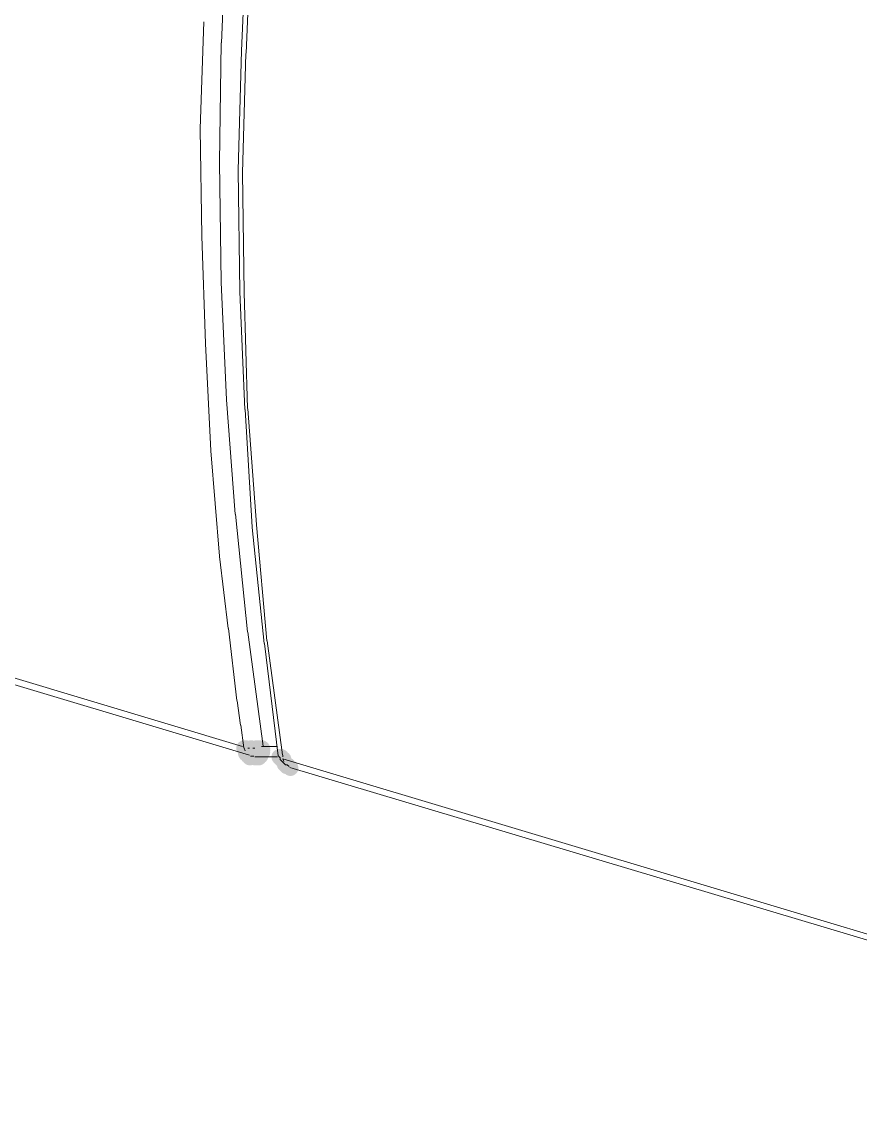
# Model space of a CAD drawing. Header units: millimetres. Extents: x 0 to 297, y 0 to 208.
# Drawn here: x 209.46 to 218.59, y 45.08 to 56.88 of the extents above; entities that cross this region are included whole.
import ezdxf

# ---------------------------------------------------------------- set-up
doc = ezdxf.new("R2010")
doc.units = ezdxf.units.MM

msp = doc.modelspace()

# ---------------------------------------------------------------- hatches: boundary and pattern name
h = msp.add_hatch(color=7)
h.dxf.hatch_style = 2
h.paths.add_polyline_path([(211.854697, 56.653411), (211.854697, 56.480903)])
h = msp.add_hatch(color=7)
h.dxf.hatch_style = 2
h.paths.add_polyline_path([(211.816244, 55.35025), (211.816244, 55.177742)])
h = msp.add_hatch(color=7)
h.dxf.hatch_style = 2
h.paths.add_polyline_path([(211.896285, 54.002776), (211.774304, 53.880794)])
h = msp.add_hatch(color=7)
h.dxf.hatch_style = 2
h.paths.add_polyline_path([(211.89315, 52.743575), (211.89315, 52.571067)])
h = msp.add_hatch(color=7)
h.dxf.hatch_style = 2
h.paths.add_polyline_path([(211.969703, 51.459464), (211.969703, 51.286956)])
h = msp.add_hatch(color=7)
h.dxf.hatch_style = 2
h.paths.add_polyline_path([(212.103758, 50.194756), (212.103758, 50.022247)])
h = msp.add_hatch(color=7)
edge = h.paths.add_edge_path(flags=0)
edge.add_spline(control_points=[(211.944263, 49.028962), (211.910718, 49.062507), (211.855826, 49.062507), (211.822281, 49.028962), (211.788736, 48.995417), (211.788736, 48.940525), (211.822281, 48.90698), (211.822281, 48.90698), (211.827926, 48.901336), (211.827926, 48.901336), (211.861471, 48.867791), (211.916363, 48.867791), (211.949908, 48.901336), (211.983453, 48.934881), (211.983453, 48.989772), (211.949908, 49.023317), (211.949908, 49.023317), (211.944263, 49.028962), (211.944263, 49.028962)], knot_values=[0, 0, 0, 0, 1, 1, 1, 2, 2, 2, 3, 3, 3, 4, 4, 4, 5, 5, 5, 6, 6, 6, 6], degree=3, periodic=1)
h = msp.add_hatch(color=7)
edge = h.paths.add_edge_path(flags=0)
edge.add_spline(control_points=[(211.963666, 49.028962), (211.930121, 49.062507), (211.875229, 49.062507), (211.841684, 49.028962), (211.808139, 48.995417), (211.808139, 48.940525), (211.841684, 48.90698), (211.841684, 48.90698), (211.847329, 48.901336), (211.847329, 48.901336), (211.880874, 48.867791), (211.935765, 48.867791), (211.96931, 48.901336), (212.002855, 48.934881), (212.002855, 48.989772), (211.96931, 49.023317), (211.96931, 49.023317), (211.963666, 49.028962), (211.963666, 49.028962)], knot_values=[0, 0, 0, 0, 1, 1, 1, 2, 2, 2, 3, 3, 3, 4, 4, 4, 5, 5, 5, 6, 6, 6, 6], degree=3, periodic=1)
h = msp.add_hatch(color=7)
edge = h.paths.add_edge_path(flags=0)
edge.add_spline(control_points=[(211.963666, 48.990862), (211.930121, 49.024407), (211.875229, 49.024407), (211.841684, 48.990862), (211.808139, 48.957317), (211.808139, 48.902425), (211.841684, 48.86888), (211.841684, 48.86888), (211.847329, 48.863236), (211.847329, 48.863236), (211.880874, 48.829691), (211.935765, 48.829691), (211.96931, 48.863236), (212.002855, 48.896781), (212.002855, 48.951672), (211.96931, 48.985217), (211.96931, 48.985217), (211.963666, 48.990862), (211.963666, 48.990862)], knot_values=[0, 0, 0, 0, 1, 1, 1, 2, 2, 2, 3, 3, 3, 4, 4, 4, 5, 5, 5, 6, 6, 6, 6], degree=3, periodic=1)
h = msp.add_hatch(color=7)
edge = h.paths.add_edge_path(flags=0)
edge.add_spline(control_points=[(211.963666, 48.971459), (211.930121, 49.005004), (211.875229, 49.005004), (211.841684, 48.971459), (211.808139, 48.937914), (211.808139, 48.883022), (211.841684, 48.849477), (211.841684, 48.849477), (211.847329, 48.843833), (211.847329, 48.843833), (211.880874, 48.810288), (211.935765, 48.810288), (211.96931, 48.843833), (212.002855, 48.877378), (212.002855, 48.93227), (211.96931, 48.965815), (211.96931, 48.965815), (211.963666, 48.971459), (211.963666, 48.971459)], knot_values=[0, 0, 0, 0, 1, 1, 1, 2, 2, 2, 3, 3, 3, 4, 4, 4, 5, 5, 5, 6, 6, 6, 6], degree=3, periodic=1)
h = msp.add_hatch(color=7)
edge = h.paths.add_edge_path(flags=0)
edge.add_spline(control_points=[(212.021169, 49.028962), (211.987624, 49.062507), (211.932732, 49.062507), (211.899187, 49.028962), (211.865642, 48.995417), (211.865642, 48.940525), (211.899187, 48.90698), (211.899187, 48.90698), (211.904831, 48.901336), (211.904831, 48.901336), (211.938376, 48.867791), (211.993268, 48.867791), (212.026813, 48.901336), (212.060358, 48.934881), (212.060358, 48.989772), (212.026813, 49.023317), (212.026813, 49.023317), (212.021169, 49.028962), (212.021169, 49.028962)], knot_values=[0, 0, 0, 0, 1, 1, 1, 2, 2, 2, 3, 3, 3, 4, 4, 4, 5, 5, 5, 6, 6, 6, 6], degree=3, periodic=1)
h = msp.add_hatch(color=7)
edge = h.paths.add_edge_path(flags=0)
edge.add_spline(control_points=[(212.078671, 49.028962), (212.045126, 49.062507), (211.990235, 49.062507), (211.95669, 49.028962), (211.923145, 48.995417), (211.923145, 48.940525), (211.95669, 48.90698), (211.95669, 48.90698), (211.962334, 48.901336), (211.962334, 48.901336), (211.995879, 48.867791), (212.050771, 48.867791), (212.084316, 48.901336), (212.117861, 48.934881), (212.117861, 48.989772), (212.084316, 49.023317), (212.084316, 49.023317), (212.078671, 49.028962), (212.078671, 49.028962)], knot_values=[0, 0, 0, 0, 1, 1, 1, 2, 2, 2, 3, 3, 3, 4, 4, 4, 5, 5, 5, 6, 6, 6, 6], degree=3, periodic=1)
h = msp.add_hatch(color=7)
edge = h.paths.add_edge_path(flags=0)
edge.add_spline(control_points=[(212.097721, 49.028962), (212.064176, 49.062507), (212.009285, 49.062507), (211.97574, 49.028962), (211.942195, 48.995417), (211.942195, 48.940525), (211.97574, 48.90698), (211.97574, 48.90698), (211.981384, 48.901336), (211.981384, 48.901336), (212.014929, 48.867791), (212.069821, 48.867791), (212.103366, 48.901336), (212.136911, 48.934881), (212.136911, 48.989772), (212.103366, 49.023317), (212.103366, 49.023317), (212.097721, 49.028962), (212.097721, 49.028962)], knot_values=[0, 0, 0, 0, 1, 1, 1, 2, 2, 2, 3, 3, 3, 4, 4, 4, 5, 5, 5, 6, 6, 6, 6], degree=3, periodic=1)
h = msp.add_hatch(color=7)
edge = h.paths.add_edge_path(flags=0)
edge.add_spline(control_points=[(212.116771, 48.971459), (212.083226, 49.005004), (212.028335, 49.005004), (211.99479, 48.971459), (211.961245, 48.937914), (211.961245, 48.883022), (211.99479, 48.849477), (211.99479, 48.849477), (212.000434, 48.843833), (212.000434, 48.843833), (212.033979, 48.810288), (212.088871, 48.810288), (212.122416, 48.843833), (212.155961, 48.877378), (212.155961, 48.93227), (212.122416, 48.965815), (212.122416, 48.965815), (212.116771, 48.971459), (212.116771, 48.971459)], knot_values=[0, 0, 0, 0, 1, 1, 1, 2, 2, 2, 3, 3, 3, 4, 4, 4, 5, 5, 5, 6, 6, 6, 6], degree=3, periodic=1)
h = msp.add_hatch(color=7)
edge = h.paths.add_edge_path(flags=0)
edge.add_spline(control_points=[(212.136174, 49.028962), (212.102629, 49.062507), (212.047737, 49.062507), (212.014192, 49.028962), (211.980647, 48.995417), (211.980647, 48.940525), (212.014192, 48.90698), (212.014192, 48.90698), (212.019837, 48.901336), (212.019837, 48.901336), (212.053382, 48.867791), (212.108274, 48.867791), (212.141819, 48.901336), (212.175364, 48.934881), (212.175364, 48.989772), (212.141819, 49.023317), (212.141819, 49.023317), (212.136174, 49.028962), (212.136174, 49.028962)], knot_values=[0, 0, 0, 0, 1, 1, 1, 2, 2, 2, 3, 3, 3, 4, 4, 4, 5, 5, 5, 6, 6, 6, 6], degree=3, periodic=1)
h = msp.add_hatch(color=7)
edge = h.paths.add_edge_path(flags=0)
edge.add_spline(control_points=[(212.136174, 49.009912), (212.102629, 49.043457), (212.047737, 49.043457), (212.014192, 49.009912), (211.980647, 48.976367), (211.980647, 48.921475), (212.014192, 48.88793), (212.014192, 48.88793), (212.019837, 48.882286), (212.019837, 48.882286), (212.053382, 48.848741), (212.108274, 48.848741), (212.141819, 48.882286), (212.175364, 48.915831), (212.175364, 48.970722), (212.141819, 49.004267), (212.141819, 49.004267), (212.136174, 49.009912), (212.136174, 49.009912)], knot_values=[0, 0, 0, 0, 1, 1, 1, 2, 2, 2, 3, 3, 3, 4, 4, 4, 5, 5, 5, 6, 6, 6, 6], degree=3, periodic=1)
h = msp.add_hatch(color=7)
edge = h.paths.add_edge_path(flags=0)
edge.add_spline(control_points=[(212.136174, 48.990862), (212.102629, 49.024407), (212.047737, 49.024407), (212.014192, 48.990862), (211.980647, 48.957317), (211.980647, 48.902425), (212.014192, 48.86888), (212.014192, 48.86888), (212.019837, 48.863236), (212.019837, 48.863236), (212.053382, 48.829691), (212.108274, 48.829691), (212.141819, 48.863236), (212.175364, 48.896781), (212.175364, 48.951672), (212.141819, 48.985217), (212.141819, 48.985217), (212.136174, 48.990862), (212.136174, 48.990862)], knot_values=[0, 0, 0, 0, 1, 1, 1, 2, 2, 2, 3, 3, 3, 4, 4, 4, 5, 5, 5, 6, 6, 6, 6], degree=3, periodic=1)
h = msp.add_hatch(color=7)
edge = h.paths.add_edge_path(flags=0)
edge.add_spline(control_points=[(211.982716, 48.952409), (211.949171, 48.985954), (211.894279, 48.985954), (211.860734, 48.952409), (211.827189, 48.918864), (211.827189, 48.863972), (211.860734, 48.830427), (211.860734, 48.830427), (211.866379, 48.824783), (211.866379, 48.824783), (211.899924, 48.791238), (211.954815, 48.791238), (211.98836, 48.824783), (212.021905, 48.858328), (212.021905, 48.91322), (211.98836, 48.946765), (211.98836, 48.946765), (211.982716, 48.952409), (211.982716, 48.952409)], knot_values=[0, 0, 0, 0, 1, 1, 1, 2, 2, 2, 3, 3, 3, 4, 4, 4, 5, 5, 5, 6, 6, 6, 6], degree=3, periodic=1)
h = msp.add_hatch(color=7)
edge = h.paths.add_edge_path(flags=0)
edge.add_spline(control_points=[(212.001766, 48.952409), (211.968221, 48.985954), (211.913329, 48.985954), (211.879784, 48.952409), (211.846239, 48.918864), (211.846239, 48.863972), (211.879784, 48.830427), (211.879784, 48.830427), (211.885429, 48.824783), (211.885429, 48.824783), (211.918974, 48.791238), (211.973865, 48.791238), (212.00741, 48.824783), (212.040955, 48.858328), (212.040955, 48.91322), (212.00741, 48.946765), (212.00741, 48.946765), (212.001766, 48.952409), (212.001766, 48.952409)], knot_values=[0, 0, 0, 0, 1, 1, 1, 2, 2, 2, 3, 3, 3, 4, 4, 4, 5, 5, 5, 6, 6, 6, 6], degree=3, periodic=1)
h = msp.add_hatch(color=7)
edge = h.paths.add_edge_path(flags=0)
edge.add_spline(control_points=[(212.001766, 48.933359), (211.968221, 48.966904), (211.913329, 48.966904), (211.879784, 48.933359), (211.846239, 48.899814), (211.846239, 48.844922), (211.879784, 48.811377), (211.879784, 48.811377), (211.885429, 48.805733), (211.885429, 48.805733), (211.918974, 48.772188), (211.973865, 48.772188), (212.00741, 48.805733), (212.040955, 48.839278), (212.040955, 48.89417), (212.00741, 48.927715), (212.00741, 48.927715), (212.001766, 48.933359), (212.001766, 48.933359)], knot_values=[0, 0, 0, 0, 1, 1, 1, 2, 2, 2, 3, 3, 3, 4, 4, 4, 5, 5, 5, 6, 6, 6, 6], degree=3, periodic=1)
h = msp.add_hatch(color=7)
edge = h.paths.add_edge_path(flags=0)
edge.add_spline(control_points=[(212.059269, 48.933359), (212.025724, 48.966904), (211.970832, 48.966904), (211.937287, 48.933359), (211.903742, 48.899814), (211.903742, 48.844922), (211.937287, 48.811377), (211.937287, 48.811377), (211.942931, 48.805733), (211.942931, 48.805733), (211.976476, 48.772188), (212.031368, 48.772188), (212.064913, 48.805733), (212.098458, 48.839278), (212.098458, 48.89417), (212.064913, 48.927715), (212.064913, 48.927715), (212.059269, 48.933359), (212.059269, 48.933359)], knot_values=[0, 0, 0, 0, 1, 1, 1, 2, 2, 2, 3, 3, 3, 4, 4, 4, 5, 5, 5, 6, 6, 6, 6], degree=3, periodic=1)
h = msp.add_hatch(color=7)
edge = h.paths.add_edge_path(flags=0)
edge.add_spline(control_points=[(212.078671, 48.933359), (212.045126, 48.966904), (211.990235, 48.966904), (211.95669, 48.933359), (211.923145, 48.899814), (211.923145, 48.844922), (211.95669, 48.811377), (211.95669, 48.811377), (211.962334, 48.805733), (211.962334, 48.805733), (211.995879, 48.772188), (212.050771, 48.772188), (212.084316, 48.805733), (212.117861, 48.839278), (212.117861, 48.89417), (212.084316, 48.927715), (212.084316, 48.927715), (212.078671, 48.933359), (212.078671, 48.933359)], knot_values=[0, 0, 0, 0, 1, 1, 1, 2, 2, 2, 3, 3, 3, 4, 4, 4, 5, 5, 5, 6, 6, 6, 6], degree=3, periodic=1)
h = msp.add_hatch(color=7)
edge = h.paths.add_edge_path(flags=0)
edge.add_spline(control_points=[(212.097721, 48.933359), (212.064176, 48.966904), (212.009285, 48.966904), (211.97574, 48.933359), (211.942195, 48.899814), (211.942195, 48.844922), (211.97574, 48.811377), (211.97574, 48.811377), (211.981384, 48.805733), (211.981384, 48.805733), (212.014929, 48.772188), (212.069821, 48.772188), (212.103366, 48.805733), (212.136911, 48.839278), (212.136911, 48.89417), (212.103366, 48.927715), (212.103366, 48.927715), (212.097721, 48.933359), (212.097721, 48.933359)], knot_values=[0, 0, 0, 0, 1, 1, 1, 2, 2, 2, 3, 3, 3, 4, 4, 4, 5, 5, 5, 6, 6, 6, 6], degree=3, periodic=1)
h = msp.add_hatch(color=7)
edge = h.paths.add_edge_path(flags=0)
edge.add_spline(control_points=[(212.116771, 48.952409), (212.083226, 48.985954), (212.028335, 48.985954), (211.99479, 48.952409), (211.961245, 48.918864), (211.961245, 48.863972), (211.99479, 48.830427), (211.99479, 48.830427), (212.000434, 48.824783), (212.000434, 48.824783), (212.033979, 48.791238), (212.088871, 48.791238), (212.122416, 48.824783), (212.155961, 48.858328), (212.155961, 48.91322), (212.122416, 48.946765), (212.122416, 48.946765), (212.116771, 48.952409), (212.116771, 48.952409)], knot_values=[0, 0, 0, 0, 1, 1, 1, 2, 2, 2, 3, 3, 3, 4, 4, 4, 5, 5, 5, 6, 6, 6, 6], degree=3, periodic=1)
h = msp.add_hatch(color=7)
edge = h.paths.add_edge_path(flags=0)
edge.add_spline(control_points=[(212.327733, 48.933359), (212.294188, 48.966904), (212.239296, 48.966904), (212.205751, 48.933359), (212.172206, 48.899814), (212.172206, 48.844922), (212.205751, 48.811377), (212.205751, 48.811377), (212.211395, 48.805733), (212.211395, 48.805733), (212.24494, 48.772188), (212.299832, 48.772188), (212.333377, 48.805733), (212.366922, 48.839278), (212.366922, 48.89417), (212.333377, 48.927715), (212.333377, 48.927715), (212.327733, 48.933359), (212.327733, 48.933359)], knot_values=[0, 0, 0, 0, 1, 1, 1, 2, 2, 2, 3, 3, 3, 4, 4, 4, 5, 5, 5, 6, 6, 6, 6], degree=3, periodic=1)
h = msp.add_hatch(color=7)
edge = h.paths.add_edge_path(flags=0)
edge.add_spline(control_points=[(212.327733, 48.933359), (212.294188, 48.966904), (212.239296, 48.966904), (212.205751, 48.933359), (212.172206, 48.899814), (212.172206, 48.844922), (212.205751, 48.811377), (212.205751, 48.811377), (212.211395, 48.805733), (212.211395, 48.805733), (212.24494, 48.772188), (212.299832, 48.772188), (212.333377, 48.805733), (212.366922, 48.839278), (212.366922, 48.89417), (212.333377, 48.927715), (212.333377, 48.927715), (212.327733, 48.933359), (212.327733, 48.933359)], knot_values=[0, 0, 0, 0, 1, 1, 1, 2, 2, 2, 3, 3, 3, 4, 4, 4, 5, 5, 5, 6, 6, 6, 6], degree=3, periodic=1)
h = msp.add_hatch(color=7)
edge = h.paths.add_edge_path(flags=0)
edge.add_spline(control_points=[(212.327733, 48.933359), (212.294188, 48.966904), (212.239296, 48.966904), (212.205751, 48.933359), (212.172206, 48.899814), (212.172206, 48.844922), (212.205751, 48.811377), (212.205751, 48.811377), (212.211395, 48.805733), (212.211395, 48.805733), (212.24494, 48.772188), (212.299832, 48.772188), (212.333377, 48.805733), (212.366922, 48.839278), (212.366922, 48.89417), (212.333377, 48.927715), (212.333377, 48.927715), (212.327733, 48.933359), (212.327733, 48.933359)], knot_values=[0, 0, 0, 0, 1, 1, 1, 2, 2, 2, 3, 3, 3, 4, 4, 4, 5, 5, 5, 6, 6, 6, 6], degree=3, periodic=1)
h = msp.add_hatch(color=7)
edge = h.paths.add_edge_path(flags=0)
edge.add_spline(control_points=[(212.346783, 48.933359), (212.313238, 48.966904), (212.258346, 48.966904), (212.224801, 48.933359), (212.191256, 48.899814), (212.191256, 48.844922), (212.224801, 48.811377), (212.224801, 48.811377), (212.230445, 48.805733), (212.230445, 48.805733), (212.26399, 48.772188), (212.318882, 48.772188), (212.352427, 48.805733), (212.385972, 48.839278), (212.385972, 48.89417), (212.352427, 48.927715), (212.352427, 48.927715), (212.346783, 48.933359), (212.346783, 48.933359)], knot_values=[0, 0, 0, 0, 1, 1, 1, 2, 2, 2, 3, 3, 3, 4, 4, 4, 5, 5, 5, 6, 6, 6, 6], degree=3, periodic=1)
h = msp.add_hatch(color=7)
edge = h.paths.add_edge_path(flags=0)
edge.add_spline(control_points=[(212.346783, 48.913956), (212.313238, 48.947501), (212.258346, 48.947501), (212.224801, 48.913956), (212.191256, 48.880411), (212.191256, 48.825519), (212.224801, 48.791974), (212.224801, 48.791974), (212.230445, 48.78633), (212.230445, 48.78633), (212.26399, 48.752785), (212.318882, 48.752785), (212.352427, 48.78633), (212.385972, 48.819875), (212.385972, 48.874767), (212.352427, 48.908312), (212.352427, 48.908312), (212.346783, 48.913956), (212.346783, 48.913956)], knot_values=[0, 0, 0, 0, 1, 1, 1, 2, 2, 2, 3, 3, 3, 4, 4, 4, 5, 5, 5, 6, 6, 6, 6], degree=3, periodic=1)
h = msp.add_hatch(color=7)
edge = h.paths.add_edge_path(flags=0)
edge.add_spline(control_points=[(212.366185, 48.913956), (212.33264, 48.947501), (212.277749, 48.947501), (212.244204, 48.913956), (212.210659, 48.880411), (212.210659, 48.825519), (212.244204, 48.791974), (212.244204, 48.791974), (212.249848, 48.78633), (212.249848, 48.78633), (212.283393, 48.752785), (212.338285, 48.752785), (212.37183, 48.78633), (212.405375, 48.819875), (212.405375, 48.874767), (212.37183, 48.908312), (212.37183, 48.908312), (212.366185, 48.913956), (212.366185, 48.913956)], knot_values=[0, 0, 0, 0, 1, 1, 1, 2, 2, 2, 3, 3, 3, 4, 4, 4, 5, 5, 5, 6, 6, 6, 6], degree=3, periodic=1)
h = msp.add_hatch(color=7)
edge = h.paths.add_edge_path(flags=0)
edge.add_spline(control_points=[(212.385235, 48.856453), (212.35169, 48.889998), (212.296799, 48.889998), (212.263254, 48.856453), (212.229709, 48.822908), (212.229709, 48.768017), (212.263254, 48.734472), (212.263254, 48.734472), (212.268898, 48.728827), (212.268898, 48.728827), (212.302443, 48.695282), (212.357335, 48.695282), (212.39088, 48.728827), (212.424425, 48.762372), (212.424425, 48.817264), (212.39088, 48.850809), (212.39088, 48.850809), (212.385235, 48.856453), (212.385235, 48.856453)], knot_values=[0, 0, 0, 0, 1, 1, 1, 2, 2, 2, 3, 3, 3, 4, 4, 4, 5, 5, 5, 6, 6, 6, 6], degree=3, periodic=1)
h = msp.add_hatch(color=7)
edge = h.paths.add_edge_path(flags=0)
edge.add_spline(control_points=[(212.404285, 48.837403), (212.37074, 48.870948), (212.315849, 48.870948), (212.282304, 48.837403), (212.248759, 48.803858), (212.248759, 48.748967), (212.282304, 48.715422), (212.282304, 48.715422), (212.287948, 48.709777), (212.287948, 48.709777), (212.321493, 48.676232), (212.376385, 48.676232), (212.40993, 48.709777), (212.443475, 48.743322), (212.443475, 48.798214), (212.40993, 48.831759), (212.40993, 48.831759), (212.404285, 48.837403), (212.404285, 48.837403)], knot_values=[0, 0, 0, 0, 1, 1, 1, 2, 2, 2, 3, 3, 3, 4, 4, 4, 5, 5, 5, 6, 6, 6, 6], degree=3, periodic=1)
h = msp.add_hatch(color=7)
edge = h.paths.add_edge_path(flags=0)
edge.add_spline(control_points=[(212.404285, 48.837403), (212.37074, 48.870948), (212.315849, 48.870948), (212.282304, 48.837403), (212.248759, 48.803858), (212.248759, 48.748967), (212.282304, 48.715422), (212.282304, 48.715422), (212.287948, 48.709777), (212.287948, 48.709777), (212.321493, 48.676232), (212.376385, 48.676232), (212.40993, 48.709777), (212.443475, 48.743322), (212.443475, 48.798214), (212.40993, 48.831759), (212.40993, 48.831759), (212.404285, 48.837403), (212.404285, 48.837403)], knot_values=[0, 0, 0, 0, 1, 1, 1, 2, 2, 2, 3, 3, 3, 4, 4, 4, 5, 5, 5, 6, 6, 6, 6], degree=3, periodic=1)
h = msp.add_hatch(color=7)
edge = h.paths.add_edge_path(flags=0)
edge.add_spline(control_points=[(212.423688, 48.837403), (212.390143, 48.870948), (212.335251, 48.870948), (212.301706, 48.837403), (212.268161, 48.803858), (212.268161, 48.748967), (212.301706, 48.715422), (212.301706, 48.715422), (212.307351, 48.709777), (212.307351, 48.709777), (212.340896, 48.676232), (212.395788, 48.676232), (212.429333, 48.709777), (212.462878, 48.743322), (212.462878, 48.798214), (212.429333, 48.831759), (212.429333, 48.831759), (212.423688, 48.837403), (212.423688, 48.837403)], knot_values=[0, 0, 0, 0, 1, 1, 1, 2, 2, 2, 3, 3, 3, 4, 4, 4, 5, 5, 5, 6, 6, 6, 6], degree=3, periodic=1)
h = msp.add_hatch(color=7)
edge = h.paths.add_edge_path(flags=0)
edge.add_spline(control_points=[(212.442738, 48.818353), (212.409193, 48.851898), (212.354301, 48.851898), (212.320756, 48.818353), (212.287211, 48.784808), (212.287211, 48.729917), (212.320756, 48.696372), (212.320756, 48.696372), (212.326401, 48.690727), (212.326401, 48.690727), (212.359946, 48.657182), (212.414838, 48.657182), (212.448383, 48.690727), (212.481928, 48.724272), (212.481928, 48.779164), (212.448383, 48.812709), (212.448383, 48.812709), (212.442738, 48.818353), (212.442738, 48.818353)], knot_values=[0, 0, 0, 0, 1, 1, 1, 2, 2, 2, 3, 3, 3, 4, 4, 4, 5, 5, 5, 6, 6, 6, 6], degree=3, periodic=1)

# ---------------------------------------------------------------- linework, layer by layer
at = {"color": 7, "lineweight": 15}
for points in [[(211.691714, 57.956749), (211.635269, 56.654293)], [(211.9122, 57.889721), (211.855403, 56.567863)], [(211.960178, 57.841743), (211.903381, 56.539288)], [(211.442653, 56.883246), (211.404906, 55.714846)], [(211.634211, 56.653588), (211.615514, 55.350426)], [(211.854697, 56.567157), (211.81695, 55.264349)], [(211.902675, 56.538582), (211.864928, 55.235774)], [(211.4042, 55.714493), (211.42325, 54.545388)], [(211.615514, 55.350426), (211.633858, 54.047265)], [(211.816244, 55.263996), (211.835294, 53.941785)], [(211.864222, 55.235068), (211.883272, 53.93226)], [(211.423603, 54.545388), (211.460997, 53.376635)], [(211.633858, 54.047265), (211.691008, 52.76386)], [(211.835647, 53.941432), (211.892092, 52.658379)], [(211.883272, 53.93226), (211.921019, 52.667551)], [(211.461703, 53.376282), (211.5185, 52.207882)], [(211.691714, 52.762801), (211.786258, 51.518554)], [(211.921725, 52.666846), (212.016269, 51.403549)], [(211.89315, 52.657321), (211.968644, 51.374621)], [(211.519206, 52.207176), (211.613397, 51.058532)], [(201.783244, 52.015265), (211.864928, 48.986315)], [(201.840747, 51.919663), (211.941833, 48.890713)], [(211.787669, 51.517143), (211.919608, 50.235149)], [(211.969703, 51.37321), (212.101642, 50.110265)], [(212.017681, 51.402138), (212.130922, 50.13884)], [(211.615161, 51.057121), (211.708647, 50.273601)], [(211.710764, 50.271485), (211.804603, 49.487965)], [(211.921725, 50.233032), (212.091764, 48.989843)], [(212.103758, 50.108501), (212.254747, 48.884363)], [(212.132686, 50.137076), (212.302372, 48.893888)], [(211.806719, 49.485496), (211.84235, 49.219854)], [(211.845172, 49.217385), (211.88045, 48.971146)], [(211.883272, 48.967971), (211.893856, 48.938338)], [(211.921725, 48.967971), (211.940775, 48.967971)], [(211.950653, 48.881893), (211.969703, 48.881893), (211.988753, 48.881893)], [(211.979228, 48.967971), (211.998278, 48.967971)], [(212.094233, 48.987374), (212.073067, 48.985257)], [(212.094233, 48.987374), (212.247692, 48.987374)], [(212.257217, 48.881893), (212.276267, 48.862843), (212.276267, 48.84344), (212.295317, 48.82439), (212.314719, 48.80534), (212.333769, 48.785938), (212.352819, 48.785938), (212.372222, 48.766888)], [(212.305194, 48.891418), (212.305194, 48.872368)], [(212.305194, 48.891418), (212.305194, 48.872368)], [(211.998278, 48.872368), (212.247692, 48.872368)], [(212.305194, 48.852965), (224.629133, 45.153385)], [(212.305194, 48.852965), (212.315778, 48.823332)], [(212.381747, 48.757363), (224.686636, 45.076832)]]:
    msp.add_lwpolyline(points, dxfattribs=at)

doc.saveas('drawing.dxf')
